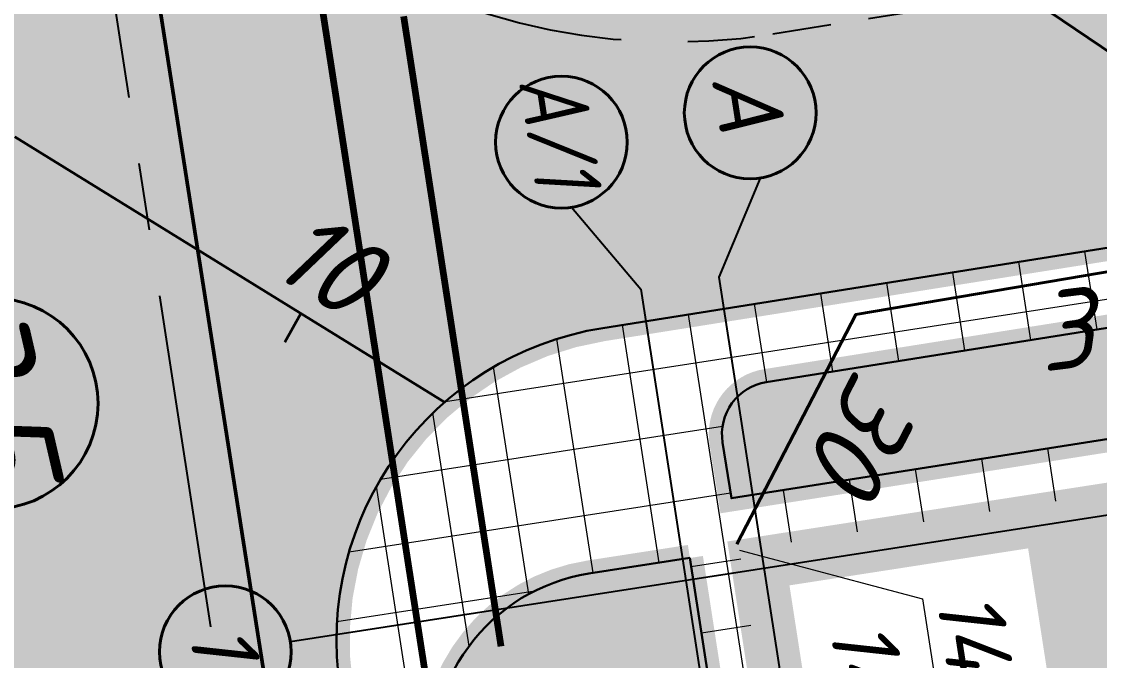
# Model space of a CAD drawing. Extents: x 9060 to 19887, y -4671 to 10703.
# Drawn here: x 10393.09 to 10413.55, y 10007.76 to 10019.88 of the extents above; entities that cross this region are included whole.
import ezdxf
from ezdxf import colors
from ezdxf.entities.mleader import LeaderData, LeaderLine
from ezdxf.enums import TextEntityAlignment as Align
from ezdxf.math import Vec2, Vec3

# ---------------------------------------------------------------- set-up
doc = ezdxf.new("R2010")
doc.units = 0
doc.linetypes.add('Cплошная', pattern=[0])
doc.linetypes.add('осевая', pattern=[50.800000000000004, 31.75, -6.35, 6.35, -6.35])
for name, color, linetype, true_color in [('-БОРТ', 7, 'Continuous', 0x005e83), ('-ЗДАНИЕ', 12, 'Continuous', 0xbd0000), ('-ОСИ', 12, 'Continuous', 0xbd0000), ('-ТРОТУАР', 7, 'Continuous', 0x755847)]:
    doc.layers.add(name, color=color, linetype=linetype, true_color=true_color)
doc.layers.add('-ГЕНПЛАН', color=12, linetype='Continuous', lineweight=40, true_color=0xbd0000)
doc.layers.add('МГТ_ГП_ОСИ', color=12, linetype='осевая', lineweight=20, true_color=0xbd0000)
doc.layers.add('-ОЗЕЛЕНЕНИЕ', color=22, linetype='Continuous')
for name, color, linetype, lineweight in [('-ОРГ.РЕЛЬЕФА', 174, 'Continuous', 40), ('-СЕТИ', 250, 'Continuous', 50), ('МГТ_НВК_В1', 160, 'Continuous', 100), ('МГТ_НВК_В_переустройство', 4, 'В1', 50), ('МГТ_НВК_К1', 24, 'Continuous', 100)]:
    doc.layers.add(name, color=color, linetype=linetype, lineweight=lineweight)
doc.styles.get("Standard").update_dxf_attribs({"font": 'arial.ttf'})
doc.styles.add('ГП', font='isocpeui.ttf')
doc.styles.add('СПДС_2.0 мм', font='isocpeur.ttf', dxfattribs={"oblique": 15, "height": 1.5})
doc.linetypes.add('В1', pattern='A,15,-0.65,["B1",Standard,S=1,R=0,X=0,Y=-1.25],-4', length=19.65)

# ---------------------------------------------------------------- blocks, each defined once
blk = doc.blocks.new('нн')
at = {"layer": '-ГЕНПЛАН', "true_color": 0xffffff}
h = blk.add_hatch(color=7, dxfattribs=at)
h.dxf.hatch_style = 1
edge = h.paths.add_edge_path()
edge.add_arc((0, 0), 2, 0, 360)
at = {"layer": '-ГЕНПЛАН', "color": 7, "lineweight": 40}
blk.add_circle((0, 0), 2, dxfattribs=at)
at = {"layer": '-ГЕНПЛАН', "color": 7, "style": 'ГП'}
blk.add_attdef('НОМЕР', text='', height=2, dxfattribs=at).set_placement((0.01443516744328832, 0), align=Align.MIDDLE_CENTER)
blk = doc.blocks.new('НВК_переустройства_М.Пасс.(корр. 08.2017)')
at = {"layer": 'МГТ_НВК_В_переустройство'}
blk.add_line((10388.59711838594, 10065.5803185548), (10411.06670230325, 9922.116938201074), dxfattribs=at)
blk = doc.blocks.new('Ном_оси')
at = {"layer": 'МГТ_ГП_ОСИ', "true_color": 0xffffff}
h = blk.add_hatch(color=7, dxfattribs=at)
h.dxf.hatch_style = 1
edge = h.paths.add_edge_path()
edge.add_arc((0, 0), 2.5, 0, 360)
at = {"layer": 'МГТ_ГП_ОСИ', "linetype": 'Cплошная', "lineweight": 40}
blk.add_circle((0, 0), 2.5, dxfattribs=at)
at = {"layer": 'МГТ_ГП_ОСИ', "style": 'ГП'}
blk.add_attdef('ОСЬ', text='', height=2.5, dxfattribs=at).set_placement((-0.4332506942569481, 0), align=Align.MIDDLE_CENTER)
blk = doc.blocks.new('ПОСТ_ЭЦ')
at = {"layer": '-ЗДАНИЕ', "lineweight": 30, "transparency": 33554559}
h = blk.add_hatch(color=256, dxfattribs=at)
h.dxf.hatch_style = 1
h.set_gradient(color1=(223, 129, 137), color2=(255, 240, 240), tint=1, name='HEMISPHERICAL')
h.paths.add_polyline_path([(1431382.016288669, -55815.29960967837), (1431382.565791792, -55815.29948056763), (1431382.565791792, -55814.30920194481), (1431369.255315564, -55814.30920194483), (1431369.255315564, -55814.41032365246), (1431366.282732814, -55814.41032365246), (1431366.282535793, -55814.41032365246), (1431361.323451309, -55814.40826323091), (1431359.173785389, -55814.40826323091), (1431359.173785389, -55814.40943943543), (1431353.105469929, -55814.40943943543), (1431353.105481393, -55814.30943943542), (1431351.808183637, -55814.30943943542), (1431351.405374796, -55814.30943943542), (1431351.405374796, -55814.5474390384), (1431351.355126536, -55814.6197574673), (1431351.355126536, -55814.54707056389), (1431349.955590125, -55814.54707056389), (1431349.905342924, -55814.54707056389), (1431349.905349823, -55814.30943943542), (1431349.298183637, -55814.30943943542), (1431348.255206653, -55814.30943943542), (1431348.255192055, -55814.40943943329), (1431345.555357899, -55814.40904531038), (1431339.95525826, -55814.40943950036), (1431339.955258437, -55814.40822780553), (1431333.196264754, -55814.40724112482), (1431333.195357899, -55829.92943943543), (1431339.824102774, -55829.92943943543), (1431340.102128467, -55829.87943943543), (1431348.159453755, -55828.42943943542), (1431351.805190386, -55828.42943943542), (1431353.876065197, -55828.42943943542), (1431357.195969204, -55828.42943943542), (1431357.195942102, -55829.92925037679), (1431357.605357899, -55829.92943943543), (1431369.195943021, -55829.92943943543), (1431369.195943021, -55831.32943943542), (1431379.344414383, -55831.32943943542), (1431379.595357899, -55831.32943943542), (1431380.905357899, -55831.32943943542), (1431381.269629323, -55831.33080908539), (1431381.269629323, -55831.32943943542), (1431382.566376914, -55831.32943943542), (1431382.566376914, -55830.35909894954), (1431382.019827093, -55830.3593541147)])
at = {"layer": '-ЗДАНИЕ', "lineweight": 30, "ltscale": 50, "const_width": 0.4}
blk.add_lwpolyline([(1431339.955258437, -55814.40822780553), (1431333.196264754, -55814.40724112482), (1431333.195357899, -55829.92943943543), (1431339.824102774, -55829.92943943543), (1431340.102128467, -55829.87943943543)], dxfattribs=at)
at = {"layer": '-ОСИ', "ltscale": 250}
for p, q in [((1431333.605357899, -55813.77145338469), (1431333.605357899, -55838.61712488786)), ((1431328.014920158, -55829.51943943542), (1431383.145875297, -55829.51943943543)), ((1431328.014920158, -55831.01943943542), (1431383.145875297, -55831.01943943543))]:
    blk.add_line(p, q, dxfattribs=at)
for points in [[(1431326.278015947, -55828.45667698162), (1431328.014920158, -55829.51943943542)], [(1431326.278015947, -55832.08220188922), (1431328.014920158, -55831.01943943542)]]:
    blk.add_lwpolyline(points, dxfattribs=at)
at = {"layer": 'МГТ_ГП_ОСИ', "xscale": 0.5, "yscale": 0.5, "zscale": 0.5}
for p, values in [((1431325.028015947, -55828.45667698162), {'ОСЬ': 'А'}), ((1431333.605357899, -55839.86712488786), {'ОСЬ': '1'})]:
    blk.add_blockref('Ном_оси', p, dxfattribs=at).add_auto_attribs(values)
at = {"layer": 'МГТ_ГП_ОСИ'}
ref = blk.add_blockref('Ном_оси', (1431325.028015947, -55832.08220188922), dxfattribs=dict(at, xscale=0.5, yscale=0.5, zscale=0.5))
ref.add_attrib('ОСЬ', 'А/1', dxfattribs={"height": 1.25, "style": 'ГП', "width": 0.8}).set_placement((1431324.8113906, -55832.08220188922), align=Align.MIDDLE_CENTER)
blk = doc.blocks.new('_None')
blk = doc.blocks.new('НВК_14.11.19')
at = {"layer": 'МГТ_НВК_В1', "lineweight": 100}
blk.add_line((10396.52217260261, 10034.80946151282), (10400.74428442604, 10007.54748885256), dxfattribs=at)
at = {"layer": 'МГТ_НВК_К1', "lineweight": 100}
blk.add_line((10400.33639456948, 10019.98210736373), (10402.18661535359, 10008.03532088787), dxfattribs=at)

msp = doc.modelspace()

# ---------------------------------------------------------------- hatches: boundary and pattern name
at = {"layer": '-ГЕНПЛАН', "linetype": 'Cплошная', "lineweight": 30, "ltscale": 0.3, "true_color": 0xcfcfcf, "transparency": 33554610}
h = msp.add_hatch(color=254, dxfattribs=at)
h.dxf.hatch_style = 1
edge = h.paths.add_edge_path(flags=16)
edge.add_line((10399.13492865874, 10007.22337812239), (10406.17084920176, 9961.792778103907))
edge.add_arc((10412.10016241337, 9962.711061741245), 5.99999999999708, 188.8035620057321, 278.8035620057692)
edge.add_line((10413.01844605072, 9956.781748529638), (10428.82994794835, 9959.230504895882))
edge.add_arc((10427.91166431101, 9965.159818107491), 5.99999999999708, 278.8035620057322, 368.8035620057692)
edge.add_line((10433.84097752262, 9966.078101744833), (10426.79533134407, 10011.5714997235))
edge.add_arc((10420.86601813246, 10010.65321608616), 6.00000000000151, 8.80356200577834, 99.03112034802939)
edge.add_line((10419.92419268826, 10016.57883544895), (10404.12241642615, 10014.06728112252))
edge.add_arc((10405.06424187035, 10008.14166175974), 5.999999999994497, 99.03112034805744, 188.8035620058061)
h.paths.add_polyline_path([(10361.71321036857, 10139.14975354178), (10361.17122910026, 10138.79869865776), (10362.63231206493, 10133.382303494), (10358.35519431527, 10132.22854279284), (10356.8941113506, 10137.64493795659), (10361.75265292202, 10139.00353566029), (10357.38977146793, 10155.17721681285), (10361.22030654189, 10156.4506615081), (10366.53454513093, 10136.55821399105), (10362.74017204828, 10135.53467458799)], flags=16)
h.paths.add_polyline_path([(10354.03330051336, 10182.90170202348), (10350.2389274306, 10181.87816262039), (10344.87641437497, 10201.75758800765), (10348.67078745762, 10202.78112741071)], flags=16)
h.paths.add_polyline_path([(10344.24080801925, 10219.70836482106), (10340.41860472458, 10218.67087744713), (10334.73347746598, 10239.35857012063), (10338.52785054864, 10240.38210952369)], flags=16)
h.paths.add_polyline_path([(10390.42362672883, 10007.86235505231), (10388.01237268945, 10007.48891970645), (10386.61505108793, 10016.51135797677), (10389.02630512732, 10016.88479332263)], flags=16)
h.paths.add_polyline_path([(10393.18302638265, 9973.781306467277), (10396.14768298847, 9974.240448285935), (10398.44339208174, 9959.417165256895), (10395.47873547594, 9958.958023438234)], flags=16)
h.paths.add_polyline_path([(10436.00570645321, 9947.855835116672), (10436.69306868634, 9943.432591209432), (10432.24416625863, 9942.74124289429), (10431.55908171291, 9947.164800804649)], flags=16)
h.paths.add_polyline_path([(10427.10410941455, 9950.214662459459), (10426.72019378354, 9952.685197490197), (10438.76759834312, 9954.557337276094), (10439.15146246383, 9952.087133719178)], flags=16)
edge = h.paths.add_edge_path()
edge.add_line((10402.95396204328, 10034.12640140517), (10401.69832326255, 10033.93304032377))
edge.add_arc((10400.75649781834, 10039.85865968656), 6.000000000000457, 186.3840555007018, 279.03112034808356, ccw=False)
edge.add_line((10394.79370441413, 10039.19150541753), (10393.29140625224, 10052.61852520393))
edge.add_arc((10397.7635013054, 10053.11889090571), 4.500000000000771, 96.1368837495371, 186.3840555007715, ccw=False)
edge.add_line((10397.28243264284, 10057.59310289688), (10398.08459357858, 10057.67935148976))
edge.add_line((10398.08459357858, 10057.67935148976), (10393.91533183684, 10096.45585541335))
edge.add_line((10393.91533183684, 10096.45585541335), (10392.89812283656, 10096.3464847858))
edge.add_arc((10392.41705417405, 10100.82069677697), 4.499999999997378, 195.1865543605927, 276.13688374888983, ccw=False)
edge.add_line((10388.074203192, 10099.64186458041), (10373.6764798546, 10152.68348247767))
edge.add_line((10373.6764798546, 10152.68348247767), (10361.6552801716, 10196.96992036129))
edge.add_arc((10366.4806701517, 10198.27973391303), 5.000000000033511, 124.20029584789731, 195.1865543603482, ccw=False)
edge.add_line((10363.67023190923, 10202.41512227273), (10365.38275286556, 10203.57896323954))
edge.add_line((10365.38275286556, 10203.57896323954), (10372.25283800613, 10193.47005221941))
edge.add_line((10372.25283800613, 10193.47005221941), (10383.62310014236, 10201.1973602144))
edge.add_line((10383.62310014236, 10201.1973602144), (10362.03893444044, 10232.95714281681))
edge.add_line((10362.03893444044, 10232.95714281681), (10356.09380688483, 10228.91679342633))
edge.add_line((10356.09380688483, 10228.91679342633), (10361.31358801113, 10209.56649099182))
edge.add_line((10361.31358801113, 10209.56649099182), (10362.85335845874, 10207.30081274651))
edge.add_line((10362.85335845874, 10207.30081274651), (10361.7940044947, 10206.58086853962))
edge.add_arc((10360.66982919772, 10208.23502388346), 1.999999999977775, 195.1865543597236, 304.2002958484672, ccw=False)
edge.add_line((10358.7396732057, 10207.7110984628), (10344.58980505135, 10259.83961089141))
edge.add_line((10344.58980505135, 10259.83961089141), (10337.62101921947, 10270.09375395534))
edge.add_line((10337.62101921947, 10270.09375395534), (10322.8180013925, 10266.07566728975))
edge.add_line((10322.8180013925, 10266.07566728975), (10356.81482045663, 10139.42159702491))
edge.add_line((10356.81482045663, 10139.42159702491), (10355.07879600286, 10139.03372177489))
edge.add_line((10355.07879600286, 10139.03372177489), (10359.5592480321, 10121.61907884348))
edge.add_line((10359.5592480321, 10121.61907884348), (10370.42790350596, 10124.56928852342))
edge.add_arc((10371.99967976803, 10118.77882054734), 5.999999999997199, 15.186554360554624, 105.1865543603733, ccw=False)
edge.add_line((10377.7901477441, 10120.35059680943), (10382.96126211424, 10101.30006596539))
edge.add_arc((10354.00892223414, 10093.44118465498), 29.99999999973456, 6.136883748849925, 15.186554360633181, ccw=False)
edge.add_line((10383.83700217503, 10096.64830907166), (10392.21345019615, 10021.78252265769))
edge.add_arc((10388.73515404368, 10021.3933493341), 3.500000000016391, -81.1964379937665, 6.38405550055279, ccw=False)
edge.add_line((10389.27081949883, 10017.93458329398), (10385.47520347345, 10017.34674926238))
edge.add_line((10385.47520347345, 10017.34674926238), (10387.31446587371, 10005.35699043267))
edge.add_line((10387.31446587371, 10005.35699043267), (10391.23458179957, 10005.96410599273))
edge.add_arc((10391.7702472547, 10002.50533995263), 3.500000000003136, 8.803562005785523, 98.80356200590307, ccw=False)
edge.add_line((10395.22901329481, 10003.04100540774), (10398.91860610582, 9979.217482358614))
edge.add_arc((10395.45984006571, 9978.681816903501), 3.500000000001187, -81.27865517673882, 8.803562005697188, ccw=False)
edge.add_line((10395.99054177826, 9975.222285765858), (10392.07896662672, 9974.62223924247))
edge.add_line((10392.07896662672, 9974.62223924247), (10395.17617833196, 9954.018483727219))
edge.add_line((10395.17617833196, 9954.018483727219), (10392.37108927219, 9953.58405442773))
edge.add_line((10392.37108927219, 9953.58405442773), (10394.83326847785, 9931.250773860751))
edge.add_line((10394.83326847785, 9931.250773860751), (10427.13207177077, 9936.090797541212))
edge.add_line((10427.13207177077, 9936.090797541212), (10420.10905065821, 9936.567464717458))
edge.add_line((10420.10905065821, 9936.567464717458), (10417.36932005805, 9936.143157602766))
edge.add_line((10417.36932005805, 9936.143157602766), (10417.55297678553, 9934.957294960444))
edge.add_line((10417.55297678553, 9934.957294960444), (10414.94368784703, 9934.553189585691))
edge.add_line((10414.94368784703, 9934.553189585691), (10414.76003111955, 9935.739052228011))
edge.add_line((10414.76003111955, 9935.739052228011), (10412.40094348312, 9935.373695988872))
edge.add_line((10412.40094348312, 9935.373695988872), (10410.87047075416, 9945.25588467488))
edge.add_line((10410.87047075416, 9945.25588467488), (10413.19616814614, 9945.616069705478))
edge.add_line((10413.19616814614, 9945.616069705478), (10413.01251141866, 9946.8019323478))
edge.add_line((10413.01251141866, 9946.8019323478), (10415.51299561624, 9947.1891869323))
edge.add_line((10415.51299561624, 9947.1891869323), (10415.69665234371, 9946.003324289983))
edge.add_line((10415.69665234371, 9946.003324289983), (10418.57857792924, 9946.449653403472))
edge.add_line((10418.57857792924, 9946.449653403472), (10419.95217350116, 9937.580412963525))
edge.add_line((10419.95217350116, 9937.580412963525), (10427.09243045772, 9937.095788744598))
edge.add_line((10427.09243045772, 9937.095788744598), (10442.43275526432, 9939.361184188003))
edge.add_line((10442.43275526432, 9939.361184188003), (10427.84626308294, 10038.08902698589))
edge.add_line((10427.84626308294, 10038.08902698589), (10406.41157774378, 10034.67122069108))
edge.add_line((10406.41157774378, 10034.67122069108), (10406.00082920153, 10037.32894953624))
edge.add_line((10406.00082920153, 10037.32894953624), (10402.54157646325, 10036.79472262521))
edge.add_line((10402.54157646325, 10036.79472262521), (10402.95396204328, 10034.12640140517))
h.paths.add_polyline_path([(10401.98057817982, 9943.879090668941), (10396.05126496822, 9942.960807031557), (10397.42869042426, 9934.066837214146), (10403.35800363589, 9934.985120851534)], flags=16)
at = {"layer": '-ОЗЕЛЕНЕНИЕ', "lineweight": 30, "true_color": 0xa5bc8f, "transparency": 33554610}
h = msp.add_hatch(color=253, dxfattribs=at)
h.dxf.hatch_style = 1
h.set_gradient(color1=(165, 188, 143), color2=(165, 188, 143), tint=1, name='HEMISPHERICAL')
h.paths.add_polyline_path([(10407.22382236803, 10013.04139393691, 0.4142135623797571), (10406.39319004827, 10011.89681980239), (10406.56133303061, 10010.83892598794), (10421.89523539735, 10013.24959724975), (10421.72298137047, 10014.33335624487, 0.4142135623737794), (10420.57840723597, 10015.16398856464)])
h = msp.add_hatch(color=253, dxfattribs=at)
h.dxf.hatch_style = 1
h.set_gradient(color1=(165, 188, 143), color2=(165, 188, 143), tint=1, name='HEMISPHERICAL')
edge = h.paths.add_edge_path()
edge.add_arc((10403.96686614488, 9998.892541697614), 1.999999999999398, 188.8035620058008, 278.8035620055869)
edge.add_line((10404.27296069066, 9996.91610396041), (10407.0795022764, 9997.350758215242))
edge.add_line((10407.0795022764, 9997.350758215242), (10406.92645500351, 9998.338977083844))
edge.add_line((10406.92645500351, 9998.338977083844), (10407.51938632467, 9998.430805447577))
edge.add_line((10407.51938632467, 9998.430805447577), (10405.77322957812, 10009.70565544577))
edge.add_line((10405.77322957812, 10009.70565544577), (10403.85611777702, 10009.40876918297))
edge.add_arc((10404.39174734895, 10005.94999758576), 3.500000000002097, 98.80296758768584, 188.8035620055455)
edge.add_line((10400.93298130884, 10005.41433213065), (10401.99042840768, 9998.586447151833))
at = {"layer": '-ТРОТУАР', "lineweight": 15, "ltscale": 1.5, "transparency": 33554687}
h = msp.add_hatch(dxfattribs=at)
h.set_pattern_fill('NET', color=256, scale=0.4, style=0)
h.set_pattern_definition([(278.8035620057566, (10399.13492865874, 10007.22337812239), (1.255037963124442, 0.1943700365705902), []), (8.803562005756687, (10399.13492865874, 10007.22337812239), (-0.1943700365705901, 1.255037963124442), [])])
edge = h.paths.add_edge_path()
edge.add_arc((10412.10016241337, 9962.71106174125), 5.999999999995839, 188.8035620057692, 278.8035620057665)
edge.add_line((10413.01844605072, 9956.781748529642), (10428.82994794835, 9959.230504895882))
edge.add_arc((10427.91166431101, 9965.159818107493), 5.999999999999155, 278.8035620057467, 368.8035620057467)
edge.add_line((10433.84097752262, 9966.078101744833), (10426.79533134407, 10011.5714997235))
edge.add_arc((10420.86601813246, 10010.65321608616), 6.000000000000953, 8.803562005744011, 99.03112034808359)
edge.add_line((10419.92419268825, 10016.57883544895), (10404.12241642615, 10014.06728112252))
edge.add_arc((10405.06424187036, 10008.14166175973), 5.999999999998946, 99.03112034810347, 188.8035620057638)
edge.add_line((10399.13492865875, 10007.22337812239), (10406.17084920177, 9961.792778103909))
edge = h.paths.add_edge_path(flags=16)
edge.add_line((10430.47958602755, 9964.129622067489), (10428.20646005803, 9978.80708695369))
edge.add_line((10428.20646005803, 9978.80708695369), (10429.31326519195, 9978.978499899496))
edge.add_arc((10429.46631246484, 9977.990281030894), 1.000000000000737, 8.803562005741412, 98.80356200584441, ccw=False)
edge.add_line((10430.45453133344, 9978.143328303784), (10432.42156275717, 9965.442301154786))
edge.add_arc((10431.43334388856, 9965.289253881901), 1.000000000005016, -81.1964379938945, 8.803562005384492, ccw=False)
edge.add_line((10431.58639116146, 9964.301035013294), (10430.47958602755, 9964.129622067489))
edge = h.paths.add_edge_path(flags=16)
edge.add_arc((10426.98460967603, 9961.474517918017), 1.000000000002256, -81.19643799406867, 8.803562005725382, ccw=False)
edge.add_line((10427.13765694893, 9960.486299049413), (10416.20846097403, 9958.793674376897))
edge.add_arc((10416.05541370115, 9959.781893245501), 1.000000000001978, 188.8035620044576, 278.80356200562244, ccw=False)
edge.add_line((10415.06719483254, 9959.628845972633), (10414.90076887249, 9960.703450379908))
edge.add_line((10414.90076887249, 9960.703450379908), (10427.80640258456, 9962.702169598208))
edge.add_line((10427.80640258456, 9962.702169598208), (10427.97282854464, 9961.627565190907))
edge = h.paths.add_edge_path(flags=16)
edge.add_line((10411.3983723802, 9964.890271766932), (10409.28358400248, 9964.562750603112))
edge.add_arc((10408.9774894567, 9966.539188340314), 1.9999999999976, 188.8035620056978, 278.8035620058088, ccw=False)
edge.add_line((10407.00105171949, 9966.233093794535), (10404.43918477393, 9982.774945254205))
edge.add_arc((10406.41562251113, 9983.081039799983), 2.000000000000638, 98.8035620056898, 188.8035620056899, ccw=False)
edge.add_line((10406.10952796535, 9985.057477537188), (10408.91606955109, 9985.492131792018))
edge.add_line((10408.91606955109, 9985.492131792018), (10409.06911682398, 9984.503912923416))
edge.add_line((10409.06911682398, 9984.503912923416), (10409.66204814514, 9984.595741287152))
edge.add_line((10409.66204814514, 9984.595741287152), (10411.13751340705, 9975.06873316575))
edge.add_line((10411.13751340705, 9975.06873316575), (10409.85282887787, 9974.869771710992))
edge.add_line((10409.85282887787, 9974.869771710992), (10411.3983723802, 9964.890271766932))
edge = h.paths.add_edge_path(flags=16)
edge.add_line((10427.76704453485, 9985.661119561368), (10427.43804402813, 9987.785459984927))
edge.add_line((10427.43804402813, 9987.785459984927), (10426.83119282535, 9987.69147582353))
edge.add_line((10426.83119282535, 9987.69147582353), (10426.01000210972, 9992.993864716671))
edge.add_line((10426.01000210972, 9992.993864716671), (10427.11614863617, 9993.165175662725))
edge.add_arc((10427.26919590906, 9992.176956794123), 1.00000000000018, 8.803562005741412, 98.80356200563841, ccw=False)
edge.add_line((10428.25741477766, 9992.330004067013), (10429.10151145422, 9986.879712487525))
edge.add_arc((10428.11329258562, 9986.72666521463), 0.999999999995901, -81.1964379943297, 8.803562006098218, ccw=False)
edge.add_line((10428.26633985851, 9985.738446346031), (10427.76704453485, 9985.661119561368))
edge = h.paths.add_edge_path(flags=0)
edge.add_arc((10418.60110540338, 9986.992071099103), 2, 0, 360)
edge = h.paths.add_edge_path(flags=16)
edge.add_line((10423.88919107877, 10006.68348478529), (10423.00779280105, 10012.3746310066))
edge.add_line((10423.00779280105, 10012.3746310066), (10424.1145942493, 10012.54606775068))
edge.add_arc((10424.26764152219, 10011.55784888208), 1.000000000001015, 8.803562005741412, 98.80356200594741, ccw=False)
edge.add_line((10425.2558603908, 10011.71089615497), (10425.83116780841, 10007.99616387259))
edge.add_arc((10424.84294893981, 10007.8431165997), 1.000000000003775, -81.19643799406867, 8.803562005606523, ccw=False)
edge.add_line((10424.9959962127, 10006.8548977311), (10423.88919107877, 10006.68348478529))
edge = h.paths.add_edge_path(flags=16)
edge.add_line((10421.89523539735, 10013.24959724975), (10406.56133303061, 10010.83892598794))
edge.add_line((10406.56133303061, 10010.83892598794), (10406.39319004827, 10011.89681980238))
edge.add_arc((10407.38079319652, 10012.05379076702), 0.9999999310850087, 99.0311163995483, 189.0311242980457, ccw=False)
edge.add_line((10407.22382236803, 10013.04139393691), (10420.57840723597, 10015.16398856464))
edge.add_arc((10420.73533171367, 10014.17632135951), 1.000055898329028, 9.034322817827274, 99.02791787819228, ccw=False)
edge.add_line((10421.72298137047, 10014.33335624487), (10421.89523539735, 10013.24959724975))
h.paths.add_polyline_path([(10416.80212372467, 9988.116199614742), (10417.46255716181, 9985.255548115285), (10420.38566735616, 9985.930401278343), (10419.72523391902, 9988.791052777797)], flags=0)
edge = h.paths.add_edge_path(flags=16)
edge.add_line((10405.77322957812, 10009.70565544577), (10407.51938632464, 9998.430805447573))
edge.add_line((10407.51938632464, 9998.430805447573), (10406.92645500351, 9998.338977083844))
edge.add_line((10406.92645500351, 9998.338977083844), (10407.0795022764, 9997.350758215242))
edge.add_line((10407.0795022764, 9997.350758215242), (10404.45161257478, 9996.943772106131))
edge.add_arc((10403.97846965866, 9998.899979184069), 2.012612816922907, 188.9622442112407, 283.59686267865914, ccw=False)
edge.add_line((10401.99042840768, 9998.586447151833), (10400.93298130885, 10005.41433213065))
edge.add_arc((10404.39174734895, 10005.94999758576), 3.499999999998427, 98.80296758767008, 188.8035620057946, ccw=False)
edge.add_line((10403.85611777702, 10009.40876918297), (10405.77322649785, 10009.70567533492))
h.paths.add_polyline_path([(10422.05139291033, 10012.2265115974), (10423.08486340472, 10005.54699549871), (10425.22810099388, 10005.87892264407), (10425.63365029663, 10003.26031033206), (10425.48541746635, 10003.23735324107), (10425.63854038381, 10002.24864593893), (10425.12428582899, 10002.16900239047), (10425.42244574122, 10000.24193824595), (10423.94113548144, 10000.01274642698), (10424.35394825103, 9997.344659051627), (10424.45277014133, 9997.359963779105), (10424.61239715852, 9996.32925981842), (10425.82859741841, 9996.51761498861), (10426.21274607338, 9994.037185628433), (10424.99654581354, 9993.848830458242), (10425.1950936972, 9992.56681633764), (10425.09627005577, 9992.551522939699), (10426.02500918807, 9986.554699100554), (10426.6028724323, 9986.644193843473), (10426.93187293902, 9984.519853419857), (10428.49844463964, 9984.762471259339), (10428.90715948027, 9982.123419221723), (10428.75892665005, 9982.100462130737), (10428.92757696563, 9981.011495166924), (10427.93922421074, 9980.85842715884), (10428.12083341077, 9979.68578530266), (10427.11204560066, 9979.529981623404), (10427.56708634299, 9976.591805470174), (10427.66701646752, 9976.607281832024), (10429.70414855515, 9963.45361807337), (10428.72553653491, 9963.302058630623), (10428.64130899075, 9963.845068225637), (10413.75952692857, 9961.536718672141), (10413.84342704725, 9960.99664687831), (10412.88451827015, 9960.848138913047), (10412.68470107374, 9962.129399729194), (10411.79385005895, 9961.996406516992), (10411.49995353026, 9963.894082245417), (10412.39140569137, 9964.032143080374), (10410.83820982534, 9974.061053968035), (10412.22171624142, 9974.275320149725), (10410.44780879735, 9985.729355065276), (10409.75605558929, 9985.622221974247), (10407.91948831457, 9997.480848397361), (10408.66065246603, 9997.59563385183), (10407.81839820932, 10003.03402901487), (10407.72643619168, 10003.30112688779), (10406.71230757862, 10009.85183689627)], flags=16)

# ---------------------------------------------------------------- linework, layer by layer
at = {"layer": '-ГЕНПЛАН', "color": 17, "lineweight": 30}
for points in [[(10404.12241642615, 10014.06728112252), (10419.92419268826, 10016.57883544895, -0.4153773084786425), (10426.79533134407, 10011.5714997235), (10433.84097752262, 9966.078101744835, -0.4142135623730971), (10428.82994794835, 9959.230504895882), (10413.01844605072, 9956.78174852964, -0.4142135623731686), (10406.17084920176, 9961.792778103907), (10399.13492865874, 10007.22337812239, -0.4130507731180781)], [(10421.72298137047, 10014.33335624487), (10421.89523539735, 10013.24959724975), (10406.56133303061, 10010.83892598794), (10406.39319004827, 10011.89681980239, -0.4142135623799554), (10407.22382236803, 10013.04139393691), (10420.57840723597, 10015.16398856464, -0.4142135623737297)]]:
    msp.add_lwpolyline(points, format="xyb", close=True, dxfattribs=at)
msp.add_lwpolyline([(10405.77322957812, 10009.70565544577), (10407.51938632464, 9998.430805447573), (10406.92645500351, 9998.338977083844), (10407.07950227639, 9997.350758215242), (10404.45161257478, 9996.943772106131, -0.4381089186309393), (10401.99042840768, 9998.586447151833), (10400.93298130884, 10005.41433213065, -0.4142166010125733), (10403.85611777701, 10009.40876918297), (10405.77322649785, 10009.70567533492)], format="xyb", dxfattribs=at)
at = {"layer": '-ОРГ.РЕЛЬЕФА', "lineweight": 40}
for p, q in [((10390.74747865918, 10034.88486767302), (10417.81221506196, 10016.53663064063)), ((10392.95993369118, 10017.6923431044), (10401.11524650854, 10012.65889937053))]:
    msp.add_line(p, q, dxfattribs=at)
at = {"layer": '-ОРГ.РЕЛЬЕФА'}
msp.add_line((10398.3851723704, 10014.34389599437), (10398.08132759194, 10013.80229103255), dxfattribs=at)

# ---------------------------------------------------------------- texts
at = {"layer": '-ОРГ.РЕЛЬЕФА', "char_height": 1.5, "width": 5.433656433830037, "attachment_point": 1, "style": 'СПДС_2.0 мм'}
for s, insert, rotation in [('\\pi1.76587;10', (10397.02041443005, 10017.33655077654), 328.64551053765064), ('\\pi1.61587;30', (10410.66198988973, 10014.52230043634), 7.060498787868872)]:
    msp.add_mtext(s, dxfattribs=dict(at, insert=insert, rotation=rotation))

# ---------------------------------------------------------------- next in the draw order: block references
at = {"layer": '-СЕТИ'}
msp.add_blockref('НВК_переустройства_М.Пасс.(корр. 08.2017)', (0, 0), dxfattribs=at)

# ---------------------------------------------------------------- next in the draw order: linework, layer by layer
at = {"layer": '-БОРТ', "lineweight": 30, "const_width": 0.5}
msp.add_lwpolyline([(10431.64890865913, 9980.23218480214), (10433.84097752262, 9966.078101744835, -0.4142135623730971), (10428.82994794835, 9959.230504895882), (10413.01844605072, 9956.78174852964, -0.4142135623731686), (10406.17084920176, 9961.792778103907), (10399.13492865874, 10007.22337812239, -0.4130507731180781), (10404.12241642615, 10014.06728112252), (10419.92419268826, 10016.57883544895, -0.4153773084786425), (10426.79533134407, 10011.5714997235)], format="xyb", dxfattribs=at)
at = {"layer": '-БОРТ', "color": 42, "lineweight": 30, "true_color": 0xcb8e00, "const_width": 0.5}
msp.add_lwpolyline([(10421.72298137047, 10014.33335624487), (10421.89523539735, 10013.24959724975), (10406.56133303061, 10010.83892598794), (10406.39319004827, 10011.89681980239, -0.4142135623799554), (10407.22382236803, 10013.04139393691), (10420.57840723597, 10015.16398856464, -0.4142135623737297)], format="xyb", close=True, dxfattribs=at)
msp.add_lwpolyline([(10405.77322957812, 10009.70565544577), (10407.51938632464, 9998.430805447573), (10406.92645500351, 9998.338977083844), (10407.07950227639, 9997.350758215242), (10404.45161257478, 9996.943772106131, -0.4381089186309393), (10401.99042840768, 9998.586447151833), (10400.93298130884, 10005.41433213065, -0.4142166010125733), (10403.85611777701, 10009.40876918297), (10405.77322649785, 10009.70567533492)], format="xyb", dxfattribs=at)
at = {"layer": '-ОРГ.РЕЛЬЕФА'}
msp.add_lwpolyline([(10406.66547162875, 10009.96868309438), (10408.92435226541, 10014.32582985263), (10417.53111890791, 10015.78495669837), (10420.51827182248, 10012.18666272795)], dxfattribs=at)
at = {"layer": '-ОСИ', "color": 18, "linetype": 'осевая', "ltscale": 0.2, "true_color": 0x000000}
for points in [[(10340.70792366062, 10265.5515624563), (10385.2259778678, 10101.54579811151, -0.03950717235561946), (10386.03603742403, 10097.2429229848), (10394.14867017276, 10024.71806893926), (10408.08902017447, 9934.705900499703)], [(10407.65028256507, 9937.538808109166), (10407.46744402388, 9938.71938776206, -0.414213562373151), (10417.48950317242, 9952.414581459965), (10418.75267560767, 9952.610211297186), (10425.88936355554, 9953.71548327953, 0.4142135623731004), (10435.91142270408, 9967.410676977433), (10429.17415172423, 10010.91291115288, 0.41537730847904), (10415.43187441259, 10020.92758260377), (10408.44511677402, 10019.81709849845), (10407.34919107253, 10019.64291067986, -0.4278185261008703), (10393.53991890552, 10030.16014898576), (10393.38201680572, 10031.5717532204)]]:
    msp.add_lwpolyline(points, format="xyb", dxfattribs=at)

# ---------------------------------------------------------------- next in the draw order: block references
at = {"layer": '-ЗДАНИЕ', "color": 3, "lineweight": 30, "rotation": 278.803562005941}
msp.add_blockref('ПОСТ_ЭЦ', (-153482.7405217309, 1433024.941132438), dxfattribs=at)
at = {"layer": '-СЕТИ', "color": 116, "true_color": 0x136734}
msp.add_blockref('НВК_14.11.19', (0, 0), dxfattribs=at)
at = {"layer": 'МГТ_ГП_ОСИ', "transparency": 33554687}
ref = msp.add_blockref('нн', (10392.53804613875, 10012.63566542411), dxfattribs=dict(at, rotation=283))
ref.add_attrib('НОМЕР', '3.5', dxfattribs={"layer": '-ГЕНПЛАН', "color": 7, "height": 2, "rotation": 283, "style": 'ГП'}).set_placement((10392.47056082245, 10012.92797644355), align=Align.MIDDLE_CENTER)

# ---------------------------------------------------------------- next in the draw order: texts
at = {"layer": '-ОРГ.РЕЛЬЕФА', "insert": (10411.00408931466, 10014.10375840147), "char_height": 1.5, "width": 5.433656433830037, "attachment_point": 1, "rotation": 242.54328271964056, "style": 'СПДС_2.0 мм'}
msp.add_mtext('\\pi1.61587;30', dxfattribs=at)

# ---------------------------------------------------------------- next in the draw order: leaders
at = {"layer": '-ОРГ.РЕЛЬЕФА', "lineweight": 5}
ml = msp.add_multileader_mtext('Standard', dxfattribs=at)
ml.set_content('140.30\\P{\\C7;141.10}', color=256, style='ГП')
ml.set_leader_properties(color=7, lineweight=15)
ml.set_arrow_properties(name='NONE')
ml.build(insert=Vec2(0, 0))
ml.multileader.update_dxf_attribs({"has_dogleg": 0, "text_left_attachment_type": 6, "text_right_attachment_type": 6, "dogleg_length": 0, "arrow_head_size": 5})
ctx = ml.context
ctx.base_point, ctx.char_height, ctx.arrow_head_size, ctx.landing_gap_size, ctx.plane_origin, ctx.plane_x_axis, ctx.plane_y_axis = Vec3(10410.19103500881, 10008.92888323779), 1.25, 5, 0, Vec3(10409.07305516072, 10011.4416294019), Vec3(0.1530472728966016, -0.9882188686009356), Vec3(0.9882188686009356, 0.1530472728966016)
ctx.left_attachment, ctx.right_attachment, ctx.text_align_type = 6, 6, 1
notes = []
notes.append((ctx, [(0, (1, 1, 0), (10410.19103500881, 10008.92888323779), (0.1530472728966016, -0.9882188686009356), 0, [(0, [(10406.71192486599, 10009.85177764762)], 0, [])])]))
ctx.mtext.insert, ctx.mtext.text_direction, ctx.mtext.rotation, ctx.mtext.alignment, ctx.mtext.flow_direction = Vec3(10412.01728488234, 10006.93776913275), Vec3(0.1530472728966016, -0.9882188686009356), 4.866040123295068, 2, 5
ctx.mtext.has_bg_fill, ctx.mtext.bg_color, ctx.mtext.bg_scale_factor, ctx.mtext.bg_transparency, ctx.mtext.use_window_bg_color = 1, -1027028792, 1.5, 0, 1
for ctx, leaders in notes:
    for number, flags, end, landing, length, lines in leaders:
        leader = LeaderData()
        leader.index, (leader.has_last_leader_line, leader.has_dogleg_vector, leader.attachment_direction) = number, flags
        leader.last_leader_point, leader.dogleg_vector, leader.dogleg_length = Vec3(end), Vec3(landing), length
        for number, points, colour, breaks in lines:
            line = LeaderLine()
            line.index, line.vertices, line.color, line.breaks = number, Vec3.list(points), colors.encode_raw_color(colour), breaks
            leader.lines.append(line)
        ctx.leaders.append(leader)

doc.saveas('drawing.dxf')
